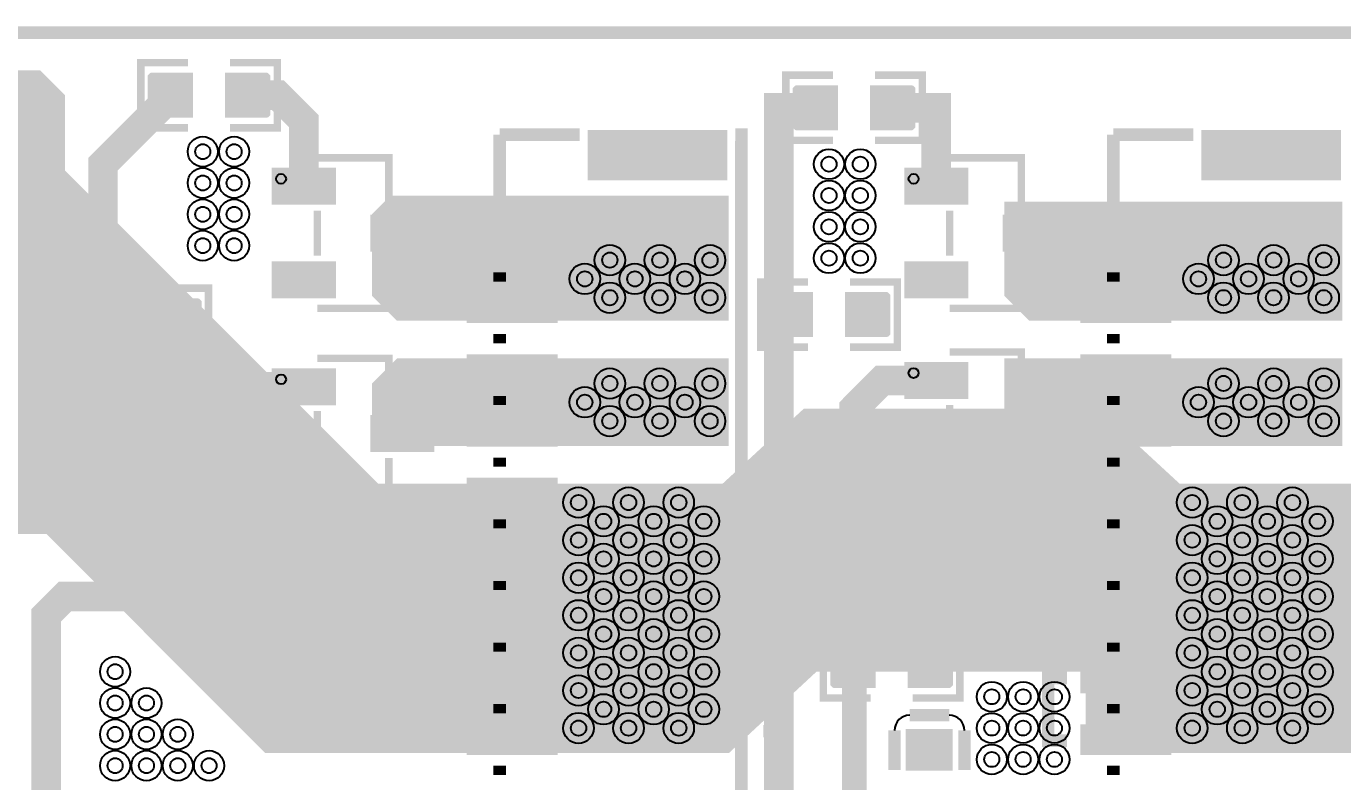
# Model space of a CAD drawing. Header units: millimetres. Extents: x -96 to 82, y -61 to 18.
# Drawn here: x 33.25 to 59.95, y -15.18 to 0.13 of the extents above; entities that cross this region are included whole.
import ezdxf

# ---------------------------------------------------------------- set-up
doc = ezdxf.new("R2010")
doc.units = ezdxf.units.MM
for name, color, linetype, true_color in [('BoardOutLine', 7, 'Continuous', 0xff00ff), ('BottomLayer', 7, 'Continuous', 0x0000ff), ('Document', 7, 'Continuous', 0xffffff), ('Hole', 7, 'Continuous', 0x222222), ('Multi-Layer', 7, 'Continuous', 0xc0c0c0), ('TopLayer', 7, 'Continuous', 0xff0000), ('TopPasteMaskLayer', 7, 'Continuous', 0x808080), ('TopSilkLayer', 7, 'Continuous', 0xffcc00), ('TopSolderMaskLayer', 7, 'Continuous', 0x800080)]:
    doc.layers.add(name, color=color, linetype=linetype, true_color=true_color)

msp = doc.modelspace()

# ---------------------------------------------------------------- hatches: boundary and pattern name
at = {"layer": 'BottomLayer'}
for points in [[(40.38608077216168, -9.144018288036591), (47.3710947421896, -9.144018288036591), (49.02209804419613, -7.6200152400305114), (54.991109982219996, -7.6200152400305114), (56.642113284226525, -9.144018288036591), (68.96113792227584, -9.144018288036591), (71.62814325628665, -11.30302260604526), (71.62814325628665, -14.097028194056406), (71.1201422402844, -14.605029210058433), (69.21513843027697, -14.605029210058433), (68.07213614427224, -14.605029210058433), (56.89611379222765, -14.605029210058433), (55.245110490220895, -12.95402590805179), (49.27609855219703, -12.95402590805179), (47.49809499619005, -14.605029210058433), (38.100076200152444, -14.605029210058433), (33.655067310134655, -10.160020320040644), (28.448056896113712, -10.160020320040644), (27.940055880111686, -9.652019304038618), (27.940055880111686, -1.2700025400050663), (28.448056896113712, -0.7620015240030398), (33.528067056134205, -0.7620015240030398), (34.03606807213623, -1.2700025400050663), (34.03606807213623, -2.794005588011146)], [(40.640081280162576, -3.3020066040131724), (47.49809499619005, -3.3020066040131724), (47.49809499619005, -5.842011684023419), (40.767081534163026, -5.842011684023419), (40.259080518161, -5.334010668021278), (40.259080518161, -3.683007366014749)], [(54.73710947421887, -3.429006858013736), (59.94411988823981, -3.429006858013736), (59.94411988823981, -5.842011684023419), (54.73710947421887, -5.842011684023419)], [(40.767081534163026, -6.604013208026458), (47.49809499619005, -6.604013208026458), (47.49809499619005, -8.382016764033551), (40.767081534163026, -8.382016764033551), (40.259080518161, -7.874015748031525), (40.259080518161, -7.112014224028485)], [(56.388112776225626, -6.604013208026458), (59.94411988823981, -6.604013208026458), (59.94411988823981, -8.382016764033551), (56.7691135382272, -8.382016764033551), (56.388112776225626, -8.001016002031974)]]:
    msp.add_hatch(color=256, dxfattribs=at).paths.add_polyline_path(points)
at = {"layer": 'TopLayer'}
for points in [[(36.607061214122496, -1.7020066040132633), (36.607061214122496, -0.837998475996983), (35.800584201168476, -0.837998475996983), (35.800584201168476, -1.7020066040132633)], [(37.30708661417316, -1.7020066040132633), (37.30708661417316, -0.837998475996983), (38.113563627127405, -0.837998475996983), (38.113563627127405, -1.7020066040132633)], [(49.68808737617496, -1.9560071120142766), (49.68808737617496, -1.0919989839979962), (48.881610363220716, -1.0919989839979962), (48.881610363220716, -1.9560071120142766)], [(50.3881127762254, -1.9560071120142766), (50.3881127762254, -1.0919989839979962), (51.194589789179645, -1.0919989839979962), (51.194589789179645, -1.9560071120142766)], [(44.70162560325139, -2.9819659639318843), (44.70162560325139, -1.981203962408017), (47.40165100330182, -1.981203962408017), (47.40165100330182, -2.9819659639318843)], [(57.14765049530115, -2.9819659639318843), (57.14765049530115, -1.981203962408017), (59.84767589535181, -1.981203962408017), (59.84767589535181, -2.9819659639318843)], [(39.503073406146996, -3.464058928117879), (38.25308610617208, -3.464058928117879), (38.25308610617208, -2.7640335280671025), (39.503073406146996, -2.7640335280671025)], [(52.330099060198336, -3.464058928117879), (51.08011176022342, -3.464058928117879), (51.08011176022342, -2.7640335280671025), (52.330099060198336, -2.7640335280671025)], [(40.767081534163026, -5.842011684023419), (47.49809499619005, -5.842011684023419), (47.49809499619005, -3.3020066040131724), (40.640081280162576, -3.3020066040131724), (40.259080518161, -3.683007366014749), (40.259080518161, -5.334010668021278)], [(53.594107188214366, -5.842011684023419), (59.94411988823981, -5.842011684023419), (59.94411988823981, -3.429006858013736), (53.08610617221234, -3.429006858013736), (53.08610617221234, -5.334010668021278)], [(41.503073406146996, -4.4139954279908125), (40.25308610617208, -4.4139954279908125), (40.25308610617208, -3.713995427990767), (41.503073406146996, -3.713995427990767)], [(54.33009906019811, -4.4139954279908125), (53.08011176022342, -4.4139954279908125), (53.08011176022342, -3.713995427990767), (54.33009906019811, -3.713995427990767)], [(42.251612903225805, -4.630429260858477), (42.251612903225805, -4.030988061976132), (43.95341630683265, -4.030988061976132), (43.95341630683265, -4.630429260858477)], [(54.697637795275796, -4.630429260858477), (54.697637795275796, -4.030988061976132), (56.399441198882414, -4.030988061976132), (56.399441198882414, -4.630429260858477)], [(39.503073406146996, -5.363957327914704), (38.25308610617208, -5.363957327914704), (38.25308610617208, -4.663957327914659), (39.503073406146996, -4.663957327914659)], [(52.330099060198336, -5.363957327914704), (51.08011176022342, -5.363957327914704), (51.08011176022342, -4.663957327914659), (52.330099060198336, -4.663957327914659)], [(42.251612903225805, -5.880111760223599), (42.251612903225805, -5.2806705613411395), (43.95341630683265, -5.2806705613411395), (43.95341630683265, -5.880111760223599)], [(49.18008636017271, -5.283007366014658), (49.18008636017271, -6.147015494031052), (48.37360934721869, -6.147015494031052), (48.37360934721869, -5.283007366014658)], [(49.88011176022337, -5.283007366014658), (49.88011176022337, -6.147015494031052), (50.68658877317762, -6.147015494031052), (50.68658877317762, -5.283007366014658)], [(54.697637795275796, -5.880111760223599), (54.697637795275796, -5.2806705613411395), (56.399441198882414, -5.2806705613411395), (56.399441198882414, -5.880111760223599)], [(35.210058420116866, -5.410007620015222), (35.210058420116866, -6.274015748031502), (34.40358140716285, -6.274015748031502), (34.40358140716285, -5.410007620015222)], [(35.91008382016753, -5.410007620015222), (35.91008382016753, -6.274015748031502), (36.716560833121775, -6.274015748031502), (36.716560833121775, -5.410007620015222)], [(40.259080518161, -8.382016764033551), (47.49809499619005, -8.382016764033551), (47.49809499619005, -6.604013208026458), (40.767081534163026, -6.604013208026458), (40.259080518161, -7.112014224028485)], [(42.251612903225805, -7.132334264668543), (42.251612903225805, -6.5303530607061475), (43.95341630683265, -6.5303530607061475), (43.95341630683265, -7.132334264668543)], [(53.08610617221234, -8.382016764033551), (59.94411988823981, -8.382016764033551), (59.94411988823981, -6.604013208026458), (53.08610617221234, -6.604013208026458)], [(54.697637795275796, -7.132334264668543), (54.697637795275796, -6.5303530607061475), (56.399441198882414, -6.5303530607061475), (56.399441198882414, -7.132334264668543)], [(39.503073406146996, -7.528067056134091), (38.25308610617208, -7.528067056134091), (38.25308610617208, -6.828041656083315), (39.503073406146996, -6.828041656083315)], [(52.330099060198336, -7.401066802133528), (51.08011176022342, -7.401066802133528), (51.08011176022342, -6.701041402082865), (52.330099060198336, -6.701041402082865)], [(36.24607569215141, -8.159004318008556), (35.38206756413524, -8.159004318008556), (35.38206756413524, -7.3525273050545366), (36.24607569215141, -7.3525273050545366)], [(54.33009906019811, -8.351003302006575), (53.08011176022342, -8.351003302006575), (53.08011176022342, -7.651003302006529), (54.33009906019811, -7.651003302006529)], [(41.503073406146996, -8.478003556007138), (40.25308610617208, -8.478003556007138), (40.25308610617208, -7.778003556007093), (41.503073406146996, -7.778003556007093)], [(42.251612903225805, -8.382016764033551), (42.251612903225805, -7.782575565151092), (43.95341630683265, -7.782575565151092), (43.95341630683265, -8.382016764033551)], [(54.697637795275796, -8.382016764033551), (54.697637795275796, -7.782575565151092), (56.399441198882414, -7.782575565151092), (56.399441198882414, -8.382016764033551)], [(39.503073406146996, -9.427965455930917), (38.25308610617208, -9.427965455930917), (38.25308610617208, -8.727965455930985), (39.503073406146996, -8.727965455930985)], [(52.330099060198336, -9.300965201930467), (51.08011176022342, -9.300965201930467), (51.08011176022342, -8.600965201930421), (52.330099060198336, -8.600965201930421)], [(36.24607569215141, -8.859029718059446), (35.38206756413524, -8.859029718059446), (35.38206756413524, -9.665506731013465), (36.24607569215141, -9.665506731013465)], [(42.251612903225805, -9.63169926339856), (42.251612903225805, -9.0322580645161), (43.95341630683265, -9.0322580645161), (43.95341630683265, -9.63169926339856)], [(50.47010414020815, -9.810007620015199), (49.60609601219221, -9.810007620015199), (49.60609601219221, -9.00353060706118), (50.47010414020815, -9.00353060706118)], [(54.697637795275796, -9.63169926339856), (54.697637795275796, -9.0322580645161), (56.399441198882414, -9.0322580645161), (56.399441198882414, -9.63169926339856)], [(42.291084582169105, -14.605029210058433), (42.291084582169105, -9.144018288036591), (47.49809499619005, -9.144018288036591), (47.49809499619005, -14.605029210058433)], [(54.73710947421887, -14.605029210058433), (54.73710947421887, -9.144018288036591), (59.94411988823981, -9.144018288036591), (59.94411988823981, -14.605029210058433)], [(42.251612903225805, -10.881381762763567), (42.251612903225805, -10.281940563881108), (43.95341630683265, -10.281940563881108), (43.95341630683265, -10.881381762763567)], [(54.697637795275796, -10.881381762763567), (54.697637795275796, -10.281940563881108), (56.399441198882414, -10.281940563881108), (56.399441198882414, -10.881381762763567)], [(50.47010414020815, -10.51003302006609), (49.60609601219221, -10.51003302006609), (49.60609601219221, -11.316510033020108), (50.47010414020815, -11.316510033020108)], [(37.36906273812565, -10.998018796037627), (37.36906273812565, -11.862026924053907), (36.5625857251714, -11.862026924053907), (36.5625857251714, -10.998018796037627)], [(38.06908813817631, -10.998018796037627), (38.06908813817631, -11.862026924053907), (38.87556515113033, -11.862026924053907), (38.87556515113033, -10.998018796037627)], [(42.251612903225805, -12.131064262128575), (42.251612903225805, -11.531623063246116), (43.95341630683265, -11.531623063246116), (43.95341630683265, -12.131064262128575)], [(54.697637795275796, -12.131064262128575), (54.697637795275796, -11.531623063246116), (56.399441198882414, -11.531623063246116), (56.399441198882414, -12.131064262128575)], [(50.45008890017789, -12.395021590043143), (50.45008890017789, -13.259029718059423), (49.64361188722387, -13.259029718059423), (49.64361188722387, -12.395021590043143)], [(51.15011430022855, -12.395021590043143), (51.15011430022855, -13.259029718059423), (51.95659131318257, -13.259029718059423), (51.95659131318257, -12.395021590043143)], [(42.251612903225805, -13.38074676149347), (42.251612903225805, -12.781305562611124), (43.95341630683265, -12.781305562611124), (43.95341630683265, -13.38074676149347)], [(54.697637795275796, -13.38074676149347), (54.697637795275796, -12.781305562611124), (56.399441198882414, -12.781305562611124), (56.399441198882414, -13.38074676149347)], [(42.251612903225805, -14.630429260858477), (42.251612903225805, -14.030988061976018), (43.95341630683265, -14.030988061976018), (43.95341630683265, -14.630429260858477)], [(52.01211582423184, -14.140030480061), (52.01211582423184, -14.940030480061068), (51.112090424180906, -14.940030480061068), (51.112090424180906, -14.140030480061)], [(54.697637795275796, -14.630429260858477), (54.697637795275796, -14.030988061976018), (56.399441198882414, -14.030988061976018), (56.399441198882414, -14.630429260858477)]]:
    msp.add_hatch(color=256, dxfattribs=at).paths.add_polyline_path(points)
at = {"layer": 'TopPasteMaskLayer'}
for points in [[(35.762052324104616, -1.7199898399796894), (36.5620523241048, -1.7199898399796894), (36.61206502413006, -1.6699771399543124), (36.61206502413006, -1.4420116840234414), (36.2420624841252, -1.4420116840234414), (36.2420624841252, -1.112014224028485), (36.61206502413006, -1.112014224028485), (36.61206502413006, -0.8699771399542442), (36.5620523241048, -0.8199898399797121), (35.762052324104616, -0.8199898399797121), (35.71206502412997, -0.8699771399542442), (35.71206502412997, -1.6699771399543124)], [(38.15209550419104, -0.8200152400304432), (37.352095504191084, -0.8200152400304432), (37.30208280416559, -0.8700279400558202), (37.30208280416559, -1.097993395986805), (37.67208534417068, -1.097993395986805), (37.67208534417068, -1.4279908559816477), (37.30208280416559, -1.4279908559816477), (37.30208280416559, -1.6700279400558884), (37.352095504191084, -1.7200152400304205), (38.15209550419104, -1.7200152400304205), (38.202082804165684, -1.6700279400558884), (38.202082804165684, -0.8700279400558202)], [(48.843078486156855, -1.9739903479807026), (49.64307848615704, -1.9739903479807026), (49.69309118618253, -1.9239776479553257), (49.69309118618253, -1.6960121920244546), (49.32308864617744, -1.6960121920244546), (49.32308864617744, -1.3660147320294982), (49.69309118618253, -1.3660147320294982), (49.69309118618253, -1.1239776479552575), (49.64307848615704, -1.0739903479807253), (48.843078486156855, -1.0739903479807253), (48.79309118618244, -1.1239776479552575), (48.79309118618244, -1.9239776479553257)], [(51.233121666243505, -1.0740157480314565), (50.43312166624332, -1.0740157480314565), (50.38310896621783, -1.1240284480568334), (50.38310896621783, -1.3519939039878182), (50.75311150622292, -1.3519939039878182), (50.75311150622292, -1.681991363982661), (50.38310896621783, -1.681991363982661), (50.38310896621783, -1.9240284480569017), (50.43312166624332, -1.9740157480314338), (51.233121666243505, -1.9740157480314338), (51.283108966217924, -1.9240284480569017), (51.283108966217924, -1.1240284480568334)], [(44.70162560325139, -2.9819659639318843), (44.70162560325139, -1.981203962408017), (47.40165100330182, -1.981203962408017), (47.40165100330182, -2.9819659639318843)], [(57.14765049530115, -2.9819659639318843), (57.14765049530115, -1.981203962408017), (59.84767589535181, -1.981203962408017), (59.84767589535181, -2.9819659639318843)], [(39.503073406146996, -3.464058928117879), (38.25308610617208, -3.464058928117879), (38.25308610617208, -2.7640335280671025), (39.503073406146996, -2.7640335280671025)], [(52.330099060198336, -3.464058928117879), (51.08011176022342, -3.464058928117879), (51.08011176022342, -2.7640335280671025), (52.330099060198336, -2.7640335280671025)], [(41.503073406146996, -4.4139954279908125), (40.25308610617208, -4.4139954279908125), (40.25308610617208, -3.713995427990767), (41.503073406146996, -3.713995427990767)], [(54.33009906019811, -4.4139954279908125), (53.08011176022342, -4.4139954279908125), (53.08011176022342, -3.713995427990767), (54.33009906019811, -3.713995427990767)], [(42.251612903225805, -4.630429260858477), (42.251612903225805, -4.030988061976132), (43.95341630683265, -4.030988061976132), (43.95341630683265, -4.630429260858477)], [(54.697637795275796, -4.630429260858477), (54.697637795275796, -4.030988061976132), (56.399441198882414, -4.030988061976132), (56.399441198882414, -4.630429260858477)], [(39.503073406146996, -5.363957327914704), (38.25308610617208, -5.363957327914704), (38.25308610617208, -4.663957327914659), (39.503073406146996, -4.663957327914659)], [(52.330099060198336, -5.363957327914704), (51.08011176022342, -5.363957327914704), (51.08011176022342, -4.663957327914659), (52.330099060198336, -4.663957327914659)], [(42.251612903225805, -5.880111760223599), (42.251612903225805, -5.2806705613411395), (43.95341630683265, -5.2806705613411395), (43.95341630683265, -5.880111760223599)], [(48.33507747015483, -6.164998729997478), (49.13507747015501, -6.164998729997478), (49.1850901701805, -6.114986029972101), (49.1850901701805, -5.887020574041117), (48.81508763017541, -5.887020574041117), (48.81508763017541, -5.557023114046274), (49.1850901701805, -5.557023114046274), (49.1850901701805, -5.314986029972033), (49.13507747015501, -5.264998729997501), (48.33507747015483, -5.264998729997501), (48.28509017018041, -5.314986029972033), (48.28509017018041, -6.114986029972101)], [(50.72512065024148, -5.265024130048232), (49.9251206502413, -5.265024130048232), (49.875107950215806, -5.315036830073609), (49.875107950215806, -5.543002286004594), (50.245110490220895, -5.543002286004594), (50.245110490220895, -5.8729997459994365), (49.875107950215806, -5.8729997459994365), (49.875107950215806, -6.115036830073677), (49.9251206502413, -6.165024130048209), (50.72512065024148, -6.165024130048209), (50.7751079502159, -6.115036830073677), (50.7751079502159, -5.315036830073609)], [(54.697637795275796, -5.880111760223599), (54.697637795275796, -5.2806705613411395), (56.399441198882414, -5.2806705613411395), (56.399441198882414, -5.880111760223599)], [(34.365049530098986, -6.291998983997928), (35.16504953009917, -6.291998983997928), (35.21506223012443, -6.241986283972551), (35.21506223012443, -6.01402082804168), (34.84505969011957, -6.01402082804168), (34.84505969011957, -5.684023368046724), (35.21506223012443, -5.684023368046724), (35.21506223012443, -5.4419862839725965), (35.16504953009917, -5.391998983998064), (34.365049530098986, -5.391998983998064), (34.31506223012434, -5.4419862839725965), (34.31506223012434, -6.241986283972551)], [(36.755092710185636, -5.392024384048796), (35.955092710185454, -5.392024384048796), (35.90508001015996, -5.4420370840741725), (35.90508001015996, -5.670002540005044), (36.27508255016505, -5.670002540005044), (36.27508255016505, -6), (35.90508001015996, -6), (35.90508001015996, -6.242037084074241), (35.955092710185454, -6.292024384048659), (36.755092710185636, -6.292024384048659), (36.805080010160054, -6.242037084074241), (36.805080010160054, -5.4420370840741725)], [(42.251612903225805, -7.132334264668543), (42.251612903225805, -6.5303530607061475), (43.95341630683265, -6.5303530607061475), (43.95341630683265, -7.132334264668543)], [(54.697637795275796, -7.132334264668543), (54.697637795275796, -6.5303530607061475), (56.399441198882414, -6.5303530607061475), (56.399441198882414, -7.132334264668543)], [(39.503073406146996, -7.528067056134091), (38.25308610617208, -7.528067056134091), (38.25308610617208, -6.828041656083315), (39.503073406146996, -6.828041656083315)], [(52.330099060198336, -7.401066802133528), (51.08011176022342, -7.401066802133528), (51.08011176022342, -6.701041402082865), (52.330099060198336, -6.701041402082865)], [(35.3640843281687, -7.313995427990903), (35.3640843281687, -8.113995427990858), (35.414097028193964, -8.164008128016235), (35.64206248412506, -8.164008128016235), (35.64206248412506, -7.794005588011146), (35.97205994412002, -7.794005588011146), (35.97205994412002, -8.164008128016235), (36.21409702819392, -8.164008128016235), (36.26408432816879, -8.113995427990858), (36.26408432816879, -7.313995427990903), (36.21409702819392, -7.264008128016258), (35.414097028193964, -7.264008128016258)], [(54.33009906019811, -8.351003302006575), (53.08011176022342, -8.351003302006575), (53.08011176022342, -7.651003302006529), (54.33009906019811, -7.651003302006529)], [(41.503073406146996, -8.478003556007138), (40.25308610617208, -8.478003556007138), (40.25308610617208, -7.778003556007093), (41.503073406146996, -7.778003556007093)], [(42.251612903225805, -8.382016764033551), (42.251612903225805, -7.782575565151092), (43.95341630683265, -7.782575565151092), (43.95341630683265, -8.382016764033551)], [(54.697637795275796, -8.382016764033551), (54.697637795275796, -7.782575565151092), (56.399441198882414, -7.782575565151092), (56.399441198882414, -8.382016764033551)], [(39.503073406146996, -9.427965455930917), (38.25308610617208, -9.427965455930917), (38.25308610617208, -8.727965455930985), (39.503073406146996, -8.727965455930985)], [(52.330099060198336, -9.300965201930467), (51.08011176022342, -9.300965201930467), (51.08011176022342, -8.600965201930421), (52.330099060198336, -8.600965201930421)], [(36.26405892811795, -9.704038608077212), (36.26405892811795, -8.904038608077144), (36.21404622809246, -8.854025908051767), (35.986080772161586, -8.854025908051767), (35.986080772161586, -9.224028448056856), (35.65608331216663, -9.224028448056856), (35.65608331216663, -8.854025908051767), (35.4140462280925, -8.854025908051767), (35.364058928117856, -8.904038608077144), (35.364058928117856, -9.704038608077212), (35.4140462280925, -9.754025908051858), (36.21404622809246, -9.754025908051858)], [(42.251612903225805, -9.63169926339856), (42.251612903225805, -9.0322580645161), (43.95341630683265, -9.0322580645161), (43.95341630683265, -9.63169926339856)], [(49.58811277622567, -8.964998729997433), (49.58811277622567, -9.764998729997501), (49.638125476250934, -9.815011430022878), (49.866090932181805, -9.815011430022878), (49.866090932181805, -9.445008890017789), (50.19608839217699, -9.445008890017789), (50.19608839217699, -9.815011430022878), (50.43812547625089, -9.815011430022878), (50.488112776225535, -9.764998729997501), (50.488112776225535, -8.964998729997433), (50.43812547625089, -8.915011430022787), (49.638125476250934, -8.915011430022787)], [(54.697637795275796, -9.63169926339856), (54.697637795275796, -9.0322580645161), (56.399441198882414, -9.0322580645161), (56.399441198882414, -9.63169926339856)], [(42.251612903225805, -10.881381762763567), (42.251612903225805, -10.281940563881108), (43.95341630683265, -10.281940563881108), (43.95341630683265, -10.881381762763567)], [(54.697637795275796, -10.881381762763567), (54.697637795275796, -10.281940563881108), (56.399441198882414, -10.281940563881108), (56.399441198882414, -10.881381762763567)], [(50.48808737617469, -11.355041910083855), (50.48808737617469, -10.555041910083787), (50.43807467614943, -10.50502921005841), (50.210109220218555, -10.50502921005841), (50.210109220218555, -10.8750317500635), (49.88011176022337, -10.8750317500635), (49.88011176022337, -10.50502921005841), (49.63807467614947, -10.50502921005841), (49.588087376174826, -10.555041910083787), (49.588087376174826, -11.355041910083855), (49.63807467614947, -11.405029210058501), (50.43807467614943, -11.405029210058501)], [(36.52405384810754, -11.880010160020333), (37.324053848107724, -11.880010160020333), (37.374066548133214, -11.829997459994956), (37.374066548133214, -11.602032004064085), (37.004064008128125, -11.602032004064085), (37.004064008128125, -11.272034544069129), (37.374066548133214, -11.272034544069129), (37.374066548133214, -11.029997459994888), (37.324053848107724, -10.980010160020356), (36.52405384810754, -10.980010160020356), (36.47406654813312, -11.029997459994888), (36.47406654813312, -11.829997459994956)], [(38.91409702819419, -10.980035560071087), (38.11409702819401, -10.980035560071087), (38.06408432816875, -11.030048260096464), (38.06408432816875, -11.258013716027449), (38.43408686817361, -11.258013716027449), (38.43408686817361, -11.588011176022292), (38.06408432816875, -11.588011176022292), (38.06408432816875, -11.830048260096532), (38.11409702819401, -11.880035560071065), (38.91409702819419, -11.880035560071065), (38.96408432816861, -11.830048260096532), (38.96408432816861, -11.030048260096464)], [(42.251612903225805, -12.131064262128575), (42.251612903225805, -11.531623063246116), (43.95341630683265, -11.531623063246116), (43.95341630683265, -12.131064262128575)], [(54.697637795275796, -12.131064262128575), (54.697637795275796, -11.531623063246116), (56.399441198882414, -11.531623063246116), (56.399441198882414, -12.131064262128575)], [(49.60508001016001, -13.277012954025963), (50.40508001016019, -13.277012954025963), (50.455092710185454, -13.227000254000586), (50.455092710185454, -12.999034798069601), (50.085090170180365, -12.999034798069601), (50.085090170180365, -12.669037338074759), (50.455092710185454, -12.669037338074759), (50.455092710185454, -12.427000254000518), (50.40508001016019, -12.377012954025986), (49.60508001016001, -12.377012954025986), (49.55509271018536, -12.427000254000518), (49.55509271018536, -13.227000254000586)], [(51.99512319024643, -12.377038354076717), (51.19512319024625, -12.377038354076717), (51.145110490220986, -12.427051054102094), (51.145110490220986, -12.655016510032965), (51.515113030226075, -12.655016510032965), (51.515113030226075, -12.985013970027921), (51.145110490220986, -12.985013970027921), (51.145110490220986, -13.227051054102162), (51.19512319024625, -13.277038354076694), (51.99512319024643, -13.277038354076694), (52.04511049022108, -13.227051054102162), (52.04511049022108, -12.427051054102094)], [(42.251612903225805, -13.38074676149347), (42.251612903225805, -12.781305562611124), (43.95341630683265, -12.781305562611124), (43.95341630683265, -13.38074676149347)], [(54.697637795275796, -13.38074676149347), (54.697637795275796, -12.781305562611124), (56.399441198882414, -12.781305562611124), (56.399441198882414, -13.38074676149347)], [(42.251612903225805, -14.630429260858477), (42.251612903225805, -14.030988061976018), (43.95341630683265, -14.030988061976018), (43.95341630683265, -14.630429260858477)], [(52.01211582423184, -14.140030480061), (52.01211582423184, -14.940030480061068), (51.112090424180906, -14.940030480061068), (51.112090424180906, -14.140030480061)], [(54.697637795275796, -14.630429260858477), (54.697637795275796, -14.030988061976018), (56.399441198882414, -14.030988061976018), (56.399441198882414, -14.630429260858477)]]:
    msp.add_hatch(color=256, dxfattribs=at).paths.add_polyline_path(points)
at = {"layer": 'TopSolderMaskLayer'}
for points in [[(36.63246846471043, -1.7274066548133078), (36.63246846471043, -0.8125984251968248), (35.77519135015609, -0.8125984251968248), (35.77519135015609, -1.7274066548133078)], [(37.281679363585454, -1.7274066548133078), (37.281679363585454, -0.8125984251968248), (38.13895647813956, -0.8125984251968248), (38.13895647813956, -1.7274066548133078)], [(49.71349462676267, -1.981407162814321), (49.71349462676267, -1.066598933197838), (48.85621751220833, -1.066598933197838), (48.85621751220833, -1.981407162814321)], [(50.36270552563769, -1.981407162814321), (50.36270552563769, -1.066598933197838), (51.21998264019203, -1.066598933197838), (51.21998264019203, -1.981407162814321)], [(44.63304869190392, -2.99138055862727), (44.63304869190392, -1.9717893677126312), (47.47023565660015, -1.9717893677126312), (47.47023565660015, -2.99138055862727)], [(57.07907358395369, -2.99138055862727), (57.07907358395369, -1.9717893677126312), (59.916260548649916, -1.9717893677126312), (59.916260548649916, -2.99138055862727)], [(39.52847294082221, -3.4894599005787086), (38.22768657149686, -3.4894599005787086), (38.22768657149686, -2.7386325556061593), (39.52847294082221, -2.7386325556061593)], [(52.35549859487355, -3.4894599005787086), (51.0547122255482, -3.4894599005787086), (51.0547122255482, -2.7386325556061593), (52.35549859487355, -2.7386325556061593)], [(41.52847294082221, -4.439394557130072), (40.22768657149686, -4.439394557130072), (40.22768657149686, -3.6885944555299375), (41.52847294082221, -3.6885944555299375)], [(54.355498594873325, -4.439394557130072), (53.0547122255482, -4.439394557130072), (53.0547122255482, -3.6885944555299375), (54.355498594873325, -3.6885944555299375)], [(42.17956114621916, -4.639385635507551), (42.17956114621916, -4.022031687327058), (44.02545085950396, -4.022031687327058), (44.02545085950396, -4.639385635507551)], [(54.62558603826892, -4.639385635507551), (54.62558603826892, -4.022031687327058), (56.471475751553726, -4.022031687327058), (56.471475751553726, -4.639385635507551)], [(39.52847294082221, -5.389356457053964), (38.22768657149686, -5.389356457053964), (38.22768657149686, -4.638556355453716), (39.52847294082221, -4.638556355453716)], [(52.35549859487355, -5.389356457053964), (51.0547122255482, -5.389356457053964), (51.0547122255482, -4.638556355453716), (52.35549859487355, -4.638556355453716)], [(42.17956114621916, -5.889068134872559), (42.17956114621916, -5.271714186692066), (44.02545085950396, -5.271714186692066), (44.02545085950396, -5.889068134872559)], [(49.20549361076064, -5.257607315214614), (49.20549361076064, -6.172415544831097), (48.348216496206305, -6.172415544831097), (48.348216496206305, -5.257607315214614)], [(49.85470450963567, -5.257607315214614), (49.85470450963567, -6.172415544831097), (50.71198162419, -6.172415544831097), (50.71198162419, -5.257607315214614)], [(54.62558603826892, -5.889068134872559), (54.62558603826892, -5.271714186692066), (56.471475751553726, -5.271714186692066), (56.471475751553726, -5.889068134872559)], [(35.2354656707048, -5.384607569215177), (35.2354656707048, -6.2994157988315465), (34.37818855615046, -6.2994157988315465), (34.37818855615046, -5.384607569215177)], [(35.884676569579824, -5.384607569215177), (35.884676569579824, -6.2994157988315465), (36.74195368413416, -6.2994157988315465), (36.74195368413416, -5.384607569215177)], [(42.17956114621916, -7.141328590057583), (42.17956114621916, -6.521358735317108), (44.02545085950396, -6.521358735317108), (44.02545085950396, -7.141328590057583)], [(54.62558603826892, -7.141328590057583), (54.62558603826892, -6.521358735317108), (56.471475751553726, -6.521358735317108), (56.471475751553726, -7.141328590057583)], [(39.52847294082221, -7.553468028595034), (38.22768657149686, -7.553468028595034), (38.22768657149686, -6.802640683622371), (39.52847294082221, -6.802640683622371)], [(52.35549859487355, -7.426467774594471), (51.0547122255482, -7.426467774594471), (51.0547122255482, -6.675640429621922), (52.35549859487355, -6.675640429621922)], [(36.273287689506105, -8.182719793473325), (35.354855566780316, -8.182719793473325), (35.354855566780316, -7.328825270350421), (36.273287689506105, -7.328825270350421)], [(54.355498594873325, -8.376402431145834), (53.0547122255482, -8.376402431145834), (53.0547122255482, -7.6256023295457), (54.355498594873325, -7.6256023295457)], [(41.52847294082221, -8.503402685146284), (40.22768657149686, -8.503402685146284), (40.22768657149686, -7.75260258354615), (41.52847294082221, -7.75260258354615)], [(42.17956114621916, -8.390973138682625), (42.17956114621916, -7.773619190502018), (44.02545085950396, -7.773619190502018), (44.02545085950396, -8.390973138682625)], [(54.62558603826892, -8.390973138682625), (54.62558603826892, -7.773619190502018), (56.471475751553726, -7.773619190502018), (56.471475751553726, -8.390973138682625)], [(39.52847294082221, -9.453364585070176), (38.22768657149686, -9.453364585070176), (38.22768657149686, -8.702564483470042), (39.52847294082221, -8.702564483470042)], [(52.35549859487355, -9.326364331069726), (51.0547122255482, -9.326364331069726), (51.0547122255482, -8.575564229469478), (52.35549859487355, -8.575564229469478)], [(36.273287689506105, -8.835314242594677), (35.354855566780316, -8.835314242594677), (35.354855566780316, -9.689208765717694), (36.273287689506105, -9.689208765717694)], [(42.17956114621916, -9.640655638047633), (42.17956114621916, -9.023301689867026), (44.02545085950396, -9.023301689867026), (44.02545085950396, -9.640655638047633)], [(50.497316137563075, -9.833723095479968), (49.578884014837286, -9.833723095479968), (49.578884014837286, -8.97982857235695), (50.497316137563075, -8.97982857235695)], [(54.62558603826892, -9.640655638047633), (54.62558603826892, -9.023301689867026), (56.471475751553726, -9.023301689867026), (56.471475751553726, -9.640655638047633)], [(42.17956114621916, -10.890338137412641), (42.17956114621916, -10.272984189232034), (44.02545085950396, -10.272984189232034), (44.02545085950396, -10.890338137412641)], [(54.62558603826892, -10.890338137412641), (54.62558603826892, -10.272984189232034), (56.471475751553726, -10.272984189232034), (56.471475751553726, -10.890338137412641)], [(50.497316137563075, -10.48631754460132), (49.578884014837286, -10.48631754460132), (49.578884014837286, -11.340212067724224), (50.497316137563075, -11.340212067724224)], [(37.394469988713354, -10.972618745237469), (37.394469988713354, -11.887426974853952), (36.53719287415902, -11.887426974853952), (36.53719287415902, -10.972618745237469)], [(38.04368088758838, -10.972618745237469), (38.04368088758838, -11.887426974853952), (38.900958002142715, -11.887426974853952), (38.900958002142715, -10.972618745237469)], [(42.17956114621916, -12.140020636777649), (42.17956114621916, -11.522666688597155), (44.02545085950396, -11.522666688597155), (44.02545085950396, -12.140020636777649)], [(54.62558603826892, -12.140020636777649), (54.62558603826892, -11.522666688597155), (56.471475751553726, -11.522666688597155), (56.471475751553726, -12.140020636777649)], [(50.47549615076559, -12.369621539243099), (50.47549615076559, -13.284429768859582), (49.618219036211485, -13.284429768859582), (49.618219036211485, -12.369621539243099)], [(51.12470704964085, -12.369621539243099), (51.12470704964085, -13.284429768859582), (51.981984164194955, -13.284429768859582), (51.981984164194955, -12.369621539243099)], [(42.17956114621916, -13.389703136142543), (42.17956114621916, -12.772349187962163), (44.02545085950396, -12.772349187962163), (44.02545085950396, -13.389703136142543)], [(54.62558603826892, -13.389703136142543), (54.62558603826892, -12.772349187962163), (56.471475751553726, -12.772349187962163), (56.471475751553726, -13.389703136142543)], [(42.17956114621916, -14.639385635507551), (42.17956114621916, -14.022031687327058), (44.02545085950396, -14.022031687327058), (44.02545085950396, -14.639385635507551)], [(52.04069168783508, -14.117454090822207), (52.04069168783508, -14.962609736689046), (51.08351456057744, -14.962609736689046), (51.08351456057744, -14.117454090822207)], [(54.62558603826892, -14.639385635507551), (54.62558603826892, -14.022031687327058), (56.471475751553726, -14.022031687327058), (56.471475751553726, -14.639385635507551)]]:
    msp.add_hatch(color=256, dxfattribs=at).paths.add_polyline_path(points)

# ---------------------------------------------------------------- linework, layer by layer
at = {"layer": 'BoardOutLine', "const_width": 0.25400050800101603}
for points in [[(5.080010160020265, 0), (33.782067564135104, 0)], [(81.4071628143256, -20.193040386080725), (81.4071628143256, -2.032004064008106), (79.3751587503175, 0), (33.66776733553479, 0)]]:
    msp.add_lwpolyline(points, dxfattribs=at)
at = {"layer": 'Document'}
for centre in [(38.41808483616978, -2.9639319278637686), (51.24511049022112, -2.9639319278637686), (38.41808483616978, -7.027940055880094), (51.24511049022112, -6.900939801879531)]:
    msp.add_circle(centre, 0.10007620015240032, dxfattribs=at)
at = {"layer": 'Hole'}
for centre, radius in [((36.830073660147264, -2.413004826009683), 0.15250190500381003), ((37.46507493014997, -2.413004826009683), 0.15250190500381003), ((49.530099060198154, -2.667005334010696), 0.15250190500381003), ((50.16510033020063, -2.667005334010696), 0.15250190500381003), ((36.830073660147264, -3.048006096012159), 0.15250190500381003), ((37.46507493014997, -3.048006096012159), 0.15250190500381003), ((49.530099060198154, -3.3020066040131724), 0.15250190500381003), ((50.16510033020063, -3.3020066040131724), 0.15250190500381003), ((36.830073660147264, -3.683007366014749), 0.15250190500381003), ((37.46507493014997, -3.683007366014749), 0.15250190500381003), ((49.530099060198154, -3.9370078740157624), 0.15250190500381003), ((50.16510033020063, -3.9370078740157624), 0.15250190500381003), ((36.830073660147264, -4.318008636017225), 0.15250190500381003), ((37.46507493014997, -4.318008636017225), 0.15250190500381003), ((45.085090170180365, -4.611379222758501), 0.15499110998222), ((46.10109220218442, -4.611379222758501), 0.15499110998222), ((47.11709423418847, -4.611379222758501), 0.15499110998222), ((49.530099060198154, -4.572009144018239), 0.15250190500381003), ((50.16510033020063, -4.572009144018239), 0.15250190500381003), ((57.53111506223013, -4.611379222758501), 0.15499110998222), ((58.54711709423418, -4.611379222758501), 0.15499110998222), ((59.563119126238234, -4.611379222758501), 0.15499110998222), ((44.57708915417834, -4.992379984759964), 0.15499110998222), ((45.59309118618239, -4.992379984759964), 0.15499110998222), ((46.609093218186445, -4.992379984759964), 0.15499110998222), ((57.0231140462281, -4.992379984759964), 0.15499110998222), ((58.039116078232155, -4.992379984759964), 0.15499110998222), ((59.05511811023621, -4.992379984759964), 0.15499110998222), ((45.085090170180365, -5.373380746761541), 0.15499110998222), ((46.10109220218442, -5.373380746761541), 0.15499110998222), ((47.11709423418847, -5.373380746761541), 0.15499110998222), ((57.53111506223013, -5.373380746761541), 0.15499110998222), ((58.54711709423418, -5.373380746761541), 0.15499110998222), ((59.563119126238234, -5.373380746761541), 0.15499110998222), ((45.085090170180365, -7.112014224028485), 0.15499110998222), ((46.10109220218442, -7.112014224028485), 0.15499110998222), ((47.11709423418847, -7.112014224028485), 0.15499110998222), ((57.53111506223013, -7.112014224028485), 0.15499110998222), ((58.54711709423418, -7.112014224028485), 0.15499110998222), ((59.563119126238234, -7.112014224028485), 0.15499110998222), ((44.57708915417834, -7.493014986029948), 0.15499110998222), ((45.59309118618239, -7.493014986029948), 0.15499110998222), ((46.609093218186445, -7.493014986029948), 0.15499110998222), ((57.0231140462281, -7.493014986029948), 0.15499110998222), ((58.039116078232155, -7.493014986029948), 0.15499110998222), ((59.05511811023621, -7.493014986029948), 0.15499110998222), ((45.085090170180365, -7.874015748031525), 0.15499110998222), ((46.10109220218442, -7.874015748031525), 0.15499110998222), ((47.11709423418847, -7.874015748031525), 0.15499110998222), ((57.53111506223013, -7.874015748031525), 0.15499110998222), ((58.54711709423418, -7.874015748031525), 0.15499110998222), ((59.563119126238234, -7.874015748031525), 0.15499110998222), ((44.45008890017789, -9.525019050038054), 0.15499110998222), ((45.46609093218194, -9.525019050038054), 0.15499110998222), ((46.482092964185995, -9.525019050038054), 0.15499110998222), ((56.89611379222765, -9.525019050038054), 0.15499110998222), ((57.912115824231705, -9.525019050038054), 0.15499110998222), ((58.92811785623576, -9.525019050038054), 0.15499110998222), ((44.958089916179915, -9.90601981203963), 0.15499110998222), ((45.97409194818397, -9.90601981203963), 0.15499110998222), ((46.99009398018802, -9.90601981203963), 0.15499110998222), ((57.40411480822968, -9.90601981203963), 0.15499110998222), ((58.42011684023373, -9.90601981203963), 0.15499110998222), ((59.436118872237785, -9.90601981203963), 0.15499110998222), ((44.45008890017789, -10.287020574041094), 0.15499110998222), ((45.46609093218194, -10.287020574041094), 0.15499110998222), ((46.482092964185995, -10.287020574041094), 0.15499110998222), ((56.89611379222765, -10.287020574041094), 0.15499110998222), ((57.912115824231705, -10.287020574041094), 0.15499110998222), ((58.92811785623576, -10.287020574041094), 0.15499110998222), ((44.958089916179915, -10.66802133604267), 0.15499110998222), ((45.97409194818397, -10.66802133604267), 0.15499110998222), ((46.99009398018802, -10.66802133604267), 0.15499110998222), ((57.40411480822968, -10.66802133604267), 0.15499110998222), ((58.42011684023373, -10.66802133604267), 0.15499110998222), ((59.436118872237785, -10.66802133604267), 0.15499110998222), ((44.45008890017789, -11.049022098044247), 0.15499110998222), ((45.46609093218194, -11.049022098044247), 0.15499110998222), ((46.482092964185995, -11.049022098044247), 0.15499110998222), ((56.89611379222765, -11.049022098044247), 0.15499110998222), ((57.912115824231705, -11.049022098044247), 0.15499110998222), ((58.92811785623576, -11.049022098044247), 0.15499110998222), ((44.958089916179915, -11.43002286004571), 0.15499110998222), ((45.97409194818397, -11.43002286004571), 0.15499110998222), ((46.99009398018802, -11.43002286004571), 0.15499110998222), ((57.40411480822968, -11.43002286004571), 0.15499110998222), ((58.42011684023373, -11.43002286004571), 0.15499110998222), ((59.436118872237785, -11.43002286004571), 0.15499110998222), ((44.45008890017789, -11.811023622047287), 0.15499110998222), ((45.46609093218194, -11.811023622047287), 0.15499110998222), ((46.482092964185995, -11.811023622047287), 0.15499110998222), ((56.89611379222765, -11.811023622047287), 0.15499110998222), ((57.912115824231705, -11.811023622047287), 0.15499110998222), ((58.92811785623576, -11.811023622047287), 0.15499110998222), ((44.958089916179915, -12.19202438404875), 0.15499110998222), ((45.97409194818397, -12.19202438404875), 0.15499110998222), ((46.99009398018802, -12.19202438404875), 0.15499110998222), ((57.40411480822968, -12.19202438404875), 0.15499110998222), ((58.42011684023373, -12.19202438404875), 0.15499110998222), ((59.436118872237785, -12.19202438404875), 0.15499110998222), ((44.45008890017789, -12.573025146050327), 0.15499110998222), ((45.46609093218194, -12.573025146050327), 0.15499110998222), ((46.482092964185995, -12.573025146050327), 0.15499110998222), ((56.89611379222765, -12.573025146050327), 0.15499110998222), ((57.912115824231705, -12.573025146050327), 0.15499110998222), ((58.92811785623576, -12.573025146050327), 0.15499110998222), ((35.052070104140284, -12.95402590805179), 0.15250190500381003), ((44.958089916179915, -12.95402590805179), 0.15499110998222), ((45.97409194818397, -12.95402590805179), 0.15499110998222), ((46.99009398018802, -12.95402590805179), 0.15499110998222), ((57.40411480822968, -12.95402590805179), 0.15499110998222), ((58.42011684023373, -12.95402590805179), 0.15499110998222), ((59.436118872237785, -12.95402590805179), 0.15499110998222), ((44.45008890017789, -13.335026670053367), 0.15499110998222), ((45.46609093218194, -13.335026670053367), 0.15499110998222), ((46.482092964185995, -13.335026670053367), 0.15499110998222), ((52.83210566421144, -13.462026924053816), 0.15250190500381003), ((53.467106934213916, -13.462026924053816), 0.15250190500381003), ((54.10210820421639, -13.462026924053816), 0.15250190500381003), ((56.89611379222765, -13.335026670053367), 0.15499110998222), ((57.912115824231705, -13.335026670053367), 0.15499110998222), ((58.92811785623576, -13.335026670053367), 0.15499110998222), ((35.052070104140284, -13.58902717805438), 0.15250190500381003), ((35.68707137414276, -13.58902717805438), 0.15250190500381003), ((44.958089916179915, -13.71602743205483), 0.15499110998222), ((45.97409194818397, -13.71602743205483), 0.15499110998222), ((46.99009398018802, -13.71602743205483), 0.15499110998222), ((57.40411480822968, -13.71602743205483), 0.15499110998222), ((58.42011684023373, -13.71602743205483), 0.15499110998222), ((59.436118872237785, -13.71602743205483), 0.15499110998222), ((35.052070104140284, -14.224028448056856), 0.15250190500381003), ((35.68707137414276, -14.224028448056856), 0.15250190500381003), ((36.32207264414524, -14.224028448056856), 0.15250190500381003), ((44.45008890017789, -14.097028194056406), 0.15499110998222), ((45.46609093218194, -14.097028194056406), 0.15499110998222), ((46.482092964185995, -14.097028194056406), 0.15499110998222), ((52.83210566421144, -14.097028194056406), 0.15250190500381003), ((53.467106934213916, -14.097028194056406), 0.15250190500381003), ((54.10210820421639, -14.097028194056406), 0.15250190500381003), ((56.89611379222765, -14.097028194056406), 0.15499110998222), ((57.912115824231705, -14.097028194056406), 0.15499110998222), ((58.92811785623576, -14.097028194056406), 0.15499110998222), ((52.83210566421144, -14.732029464058883), 0.15250190500381003), ((53.467106934213916, -14.732029464058883), 0.15250190500381003), ((54.10210820421639, -14.732029464058883), 0.15250190500381003), ((35.052070104140284, -14.859029718059446), 0.15250190500381003), ((35.68707137414276, -14.859029718059446), 0.15250190500381003), ((36.32207264414524, -14.859029718059446), 0.15250190500381003), ((36.95707391414794, -14.859029718059446), 0.15250190500381003)]:
    msp.add_circle(centre, radius, dxfattribs=at)
at = {"layer": 'Multi-Layer'}
for centre, radius in [((36.830073660147264, -2.413004826009683), 0.30500381000762006), ((37.46507493014997, -2.413004826009683), 0.30500381000762006), ((49.530099060198154, -2.667005334010696), 0.30500381000762006), ((50.16510033020063, -2.667005334010696), 0.30500381000762006), ((36.830073660147264, -3.048006096012159), 0.30500381000762006), ((37.46507493014997, -3.048006096012159), 0.30500381000762006), ((49.530099060198154, -3.3020066040131724), 0.30500381000762006), ((50.16510033020063, -3.3020066040131724), 0.30500381000762006), ((36.830073660147264, -3.683007366014749), 0.30500381000762006), ((37.46507493014997, -3.683007366014749), 0.30500381000762006), ((49.530099060198154, -3.9370078740157624), 0.30500381000762006), ((50.16510033020063, -3.9370078740157624), 0.30500381000762006), ((36.830073660147264, -4.318008636017225), 0.30500381000762006), ((37.46507493014997, -4.318008636017225), 0.30500381000762006), ((49.530099060198154, -4.572009144018239), 0.30500381000762006), ((50.16510033020063, -4.572009144018239), 0.30500381000762006), ((45.085090170180365, -4.611379222758501), 0.31000762001524007), ((46.10109220218442, -4.611379222758501), 0.31000762001524007), ((47.11709423418847, -4.611379222758501), 0.31000762001524007), ((57.53111506223013, -4.611379222758501), 0.31000762001524007), ((58.54711709423418, -4.611379222758501), 0.31000762001524007), ((59.563119126238234, -4.611379222758501), 0.31000762001524007), ((44.57708915417834, -4.992379984759964), 0.31000762001524007), ((45.59309118618239, -4.992379984759964), 0.31000762001524007), ((46.609093218186445, -4.992379984759964), 0.31000762001524007), ((57.0231140462281, -4.992379984759964), 0.31000762001524007), ((58.039116078232155, -4.992379984759964), 0.31000762001524007), ((59.05511811023621, -4.992379984759964), 0.31000762001524007), ((45.085090170180365, -5.373380746761541), 0.31000762001524007), ((46.10109220218442, -5.373380746761541), 0.31000762001524007), ((47.11709423418847, -5.373380746761541), 0.31000762001524007), ((57.53111506223013, -5.373380746761541), 0.31000762001524007), ((58.54711709423418, -5.373380746761541), 0.31000762001524007), ((59.563119126238234, -5.373380746761541), 0.31000762001524007), ((45.085090170180365, -7.112014224028485), 0.31000762001524007), ((46.10109220218442, -7.112014224028485), 0.31000762001524007), ((47.11709423418847, -7.112014224028485), 0.31000762001524007), ((57.53111506223013, -7.112014224028485), 0.31000762001524007), ((58.54711709423418, -7.112014224028485), 0.31000762001524007), ((59.563119126238234, -7.112014224028485), 0.31000762001524007), ((44.57708915417834, -7.493014986029948), 0.31000762001524007), ((45.59309118618239, -7.493014986029948), 0.31000762001524007), ((46.609093218186445, -7.493014986029948), 0.31000762001524007), ((57.0231140462281, -7.493014986029948), 0.31000762001524007), ((58.039116078232155, -7.493014986029948), 0.31000762001524007), ((59.05511811023621, -7.493014986029948), 0.31000762001524007), ((45.085090170180365, -7.874015748031525), 0.31000762001524007), ((46.10109220218442, -7.874015748031525), 0.31000762001524007), ((47.11709423418847, -7.874015748031525), 0.31000762001524007), ((57.53111506223013, -7.874015748031525), 0.31000762001524007), ((58.54711709423418, -7.874015748031525), 0.31000762001524007), ((59.563119126238234, -7.874015748031525), 0.31000762001524007), ((44.45008890017789, -9.525019050038054), 0.31000762001524007), ((45.46609093218194, -9.525019050038054), 0.31000762001524007), ((46.482092964185995, -9.525019050038054), 0.31000762001524007), ((56.89611379222765, -9.525019050038054), 0.31000762001524007), ((57.912115824231705, -9.525019050038054), 0.31000762001524007), ((58.92811785623576, -9.525019050038054), 0.31000762001524007), ((44.958089916179915, -9.90601981203963), 0.31000762001524007), ((45.97409194818397, -9.90601981203963), 0.31000762001524007), ((46.99009398018802, -9.90601981203963), 0.31000762001524007), ((57.40411480822968, -9.90601981203963), 0.31000762001524007), ((58.42011684023373, -9.90601981203963), 0.31000762001524007), ((59.436118872237785, -9.90601981203963), 0.31000762001524007), ((44.45008890017789, -10.287020574041094), 0.31000762001524007), ((45.46609093218194, -10.287020574041094), 0.31000762001524007), ((46.482092964185995, -10.287020574041094), 0.31000762001524007), ((56.89611379222765, -10.287020574041094), 0.31000762001524007), ((57.912115824231705, -10.287020574041094), 0.31000762001524007), ((58.92811785623576, -10.287020574041094), 0.31000762001524007), ((44.958089916179915, -10.66802133604267), 0.31000762001524007), ((45.97409194818397, -10.66802133604267), 0.31000762001524007), ((46.99009398018802, -10.66802133604267), 0.31000762001524007), ((57.40411480822968, -10.66802133604267), 0.31000762001524007), ((58.42011684023373, -10.66802133604267), 0.31000762001524007), ((59.436118872237785, -10.66802133604267), 0.31000762001524007), ((44.45008890017789, -11.049022098044247), 0.31000762001524007), ((45.46609093218194, -11.049022098044247), 0.31000762001524007), ((46.482092964185995, -11.049022098044247), 0.31000762001524007), ((56.89611379222765, -11.049022098044247), 0.31000762001524007), ((57.912115824231705, -11.049022098044247), 0.31000762001524007), ((58.92811785623576, -11.049022098044247), 0.31000762001524007), ((44.958089916179915, -11.43002286004571), 0.31000762001524007), ((45.97409194818397, -11.43002286004571), 0.31000762001524007), ((46.99009398018802, -11.43002286004571), 0.31000762001524007), ((57.40411480822968, -11.43002286004571), 0.31000762001524007), ((58.42011684023373, -11.43002286004571), 0.31000762001524007), ((59.436118872237785, -11.43002286004571), 0.31000762001524007), ((44.45008890017789, -11.811023622047287), 0.31000762001524007), ((45.46609093218194, -11.811023622047287), 0.31000762001524007), ((46.482092964185995, -11.811023622047287), 0.31000762001524007), ((56.89611379222765, -11.811023622047287), 0.31000762001524007), ((57.912115824231705, -11.811023622047287), 0.31000762001524007), ((58.92811785623576, -11.811023622047287), 0.31000762001524007), ((44.958089916179915, -12.19202438404875), 0.31000762001524007), ((45.97409194818397, -12.19202438404875), 0.31000762001524007), ((46.99009398018802, -12.19202438404875), 0.31000762001524007), ((57.40411480822968, -12.19202438404875), 0.31000762001524007), ((58.42011684023373, -12.19202438404875), 0.31000762001524007), ((59.436118872237785, -12.19202438404875), 0.31000762001524007), ((44.45008890017789, -12.573025146050327), 0.31000762001524007), ((45.46609093218194, -12.573025146050327), 0.31000762001524007), ((46.482092964185995, -12.573025146050327), 0.31000762001524007), ((56.89611379222765, -12.573025146050327), 0.31000762001524007), ((57.912115824231705, -12.573025146050327), 0.31000762001524007), ((58.92811785623576, -12.573025146050327), 0.31000762001524007), ((35.052070104140284, -12.95402590805179), 0.30500381000762006), ((44.958089916179915, -12.95402590805179), 0.31000762001524007), ((45.97409194818397, -12.95402590805179), 0.31000762001524007), ((46.99009398018802, -12.95402590805179), 0.31000762001524007), ((57.40411480822968, -12.95402590805179), 0.31000762001524007), ((58.42011684023373, -12.95402590805179), 0.31000762001524007), ((59.436118872237785, -12.95402590805179), 0.31000762001524007), ((44.45008890017789, -13.335026670053367), 0.31000762001524007), ((45.46609093218194, -13.335026670053367), 0.31000762001524007), ((46.482092964185995, -13.335026670053367), 0.31000762001524007), ((56.89611379222765, -13.335026670053367), 0.31000762001524007), ((57.912115824231705, -13.335026670053367), 0.31000762001524007), ((58.92811785623576, -13.335026670053367), 0.31000762001524007), ((35.052070104140284, -13.58902717805438), 0.30500381000762006), ((35.68707137414276, -13.58902717805438), 0.30500381000762006), ((52.83210566421144, -13.462026924053816), 0.30500381000762006), ((53.467106934213916, -13.462026924053816), 0.30500381000762006), ((54.10210820421639, -13.462026924053816), 0.30500381000762006), ((44.958089916179915, -13.71602743205483), 0.31000762001524007), ((45.97409194818397, -13.71602743205483), 0.31000762001524007), ((46.99009398018802, -13.71602743205483), 0.31000762001524007), ((57.40411480822968, -13.71602743205483), 0.31000762001524007), ((58.42011684023373, -13.71602743205483), 0.31000762001524007), ((59.436118872237785, -13.71602743205483), 0.31000762001524007), ((44.45008890017789, -14.097028194056406), 0.31000762001524007), ((45.46609093218194, -14.097028194056406), 0.31000762001524007), ((46.482092964185995, -14.097028194056406), 0.31000762001524007), ((52.83210566421144, -14.097028194056406), 0.30500381000762006), ((53.467106934213916, -14.097028194056406), 0.30500381000762006), ((54.10210820421639, -14.097028194056406), 0.30500381000762006), ((56.89611379222765, -14.097028194056406), 0.31000762001524007), ((57.912115824231705, -14.097028194056406), 0.31000762001524007), ((58.92811785623576, -14.097028194056406), 0.31000762001524007), ((35.052070104140284, -14.224028448056856), 0.30500381000762006), ((35.68707137414276, -14.224028448056856), 0.30500381000762006), ((36.32207264414524, -14.224028448056856), 0.30500381000762006), ((35.052070104140284, -14.859029718059446), 0.30500381000762006), ((35.68707137414276, -14.859029718059446), 0.30500381000762006), ((36.32207264414524, -14.859029718059446), 0.30500381000762006), ((36.95707391414794, -14.859029718059446), 0.30500381000762006), ((52.83210566421144, -14.732029464058883), 0.30500381000762006), ((53.467106934213916, -14.732029464058883), 0.30500381000762006), ((54.10210820421639, -14.732029464058883), 0.30500381000762006)]:
    msp.add_circle(centre, radius, dxfattribs=at)
at = {"layer": 'TopLayer'}
for points, const_width in [([(36.20375920751849, -1.2700025400050663), (34.80670561341117, -2.667056134112272), (34.80670561341117, -5.842011684023419)], 0.6000000000000001), ([(38.87731775463567, -3.1140462280925476), (38.87731775463567, -1.793243586487165), (38.35407670815334, -1.2700025400050663), (37.71145542291083, -1.2700025400050663)], 0.6000000000000001), ([(50.54610109220221, -25.14605029210054), (51.56210312420626, -24.130048260096487), (51.56210312420626, -22.352044704089394), (50.29210058420108, -21.082042164084328), (50.29210058420108, -18.669037338074645), (49.657099314198604, -18.03403606807217), (48.5140970281941, -18.03403606807217), (48.5140970281941, -1.5240030480060796), (49.28371856743706, -1.5240030480060796)], 0.6000000000000001), ([(50.79146558293132, -1.5240030480060796), (51.70436880873763, -1.5240030480060796), (51.70436880873763, -3.1140462280925476)], 0.6000000000000001), ([(34.80675641351286, -5.842011684023419), (34.67106934213871, -5.842011684023419), (32.004064008128125, -8.509017018034001), (32.004064008128125, -16.891033782067552)], 0.6000000000000001), ([(38.87731775463567, -7.17805435610876), (37.780035560071155, -7.17805435610876), (37.203454406908804, -7.754635509271111), (35.81407162814321, -7.754635509271111)], 0.6000000000000001), ([(51.70510541021076, -7.05105410210831), (50.607061214122496, -7.05105410210831), (50.03810007620018, -7.6200152400305114), (50.03810007620018, -9.40662941325877)], 0.6000000000000001), ([(35.81407162814321, -9.263398526797005), (35.81407162814321, -11.43002286004571), (36.96469392938775, -11.43002286004571)], 0.6000000000000001), ([(50.03810007620018, -10.913411226822518), (50.03810007620018, -12.818389636779216), (50.04673609347219, -12.82702565405134)], 0.6000000000000001), ([(40.0050800101601, -19.431038862077685), (34.925069850139835, -19.431038862077685), (33.655067310134655, -18.16103632207262), (33.655067310134655, -11.811023622047287), (34.03606807213623, -11.43002286004571), (36.965709931419724, -11.43002286004571)], 0.6000000000000001), ([(51.43510287020581, -19.050038100076222), (51.43510287020581, -18.03403606807217), (50.04673609347219, -16.645669291338663), (50.04673609347219, -12.82702565405134)], 0.5)]:
    msp.add_lwpolyline(points, dxfattribs=dict(at, const_width=const_width))
at = {"layer": 'TopSilkLayer'}
for points, const_width in [([(36.530861061722135, -1.9306070612141184), (35.57198374396762, -1.9306070612141184), (35.57198374396762, -0.6093980187960142), (36.530861061722135, -0.6093980187960142)], 0.15240030480060962), ([(37.38328676657352, -1.9306070612141184), (38.34216408432803, -1.9306070612141184), (38.34216408432803, -0.6093980187960142), (37.38328676657352, -0.6093980187960142)], 0.15240030480060962), ([(49.6118872237746, -2.1846075692151317), (48.65300990601986, -2.1846075692151317), (48.65300990601986, -0.8633985267970274), (49.6118872237746, -0.8633985267970274)], 0.15240030480060962), ([(50.46431292862576, -2.1846075692151317), (51.4231902463805, -2.1846075692151317), (51.4231902463805, -0.8633985267970274), (50.46431292862576, -0.8633985267970274)], 0.15240030480060962), ([(42.85250190500369, -3.7998475996952266), (42.85250190500369, -2.0675387350775054)], 0.25400050800101603), ([(42.85250190500369, -2.0675387350775054), (44.47048514097014, -2.0675387350775054)], 0.25400050800101603), ([(47.63279146558307, -2.0675387350775054), (47.754076708153434, -2.0675387350775054), (47.754076708153434, -24.130048260096487), (47.63279146558307, -24.130048260096487)], 0.25400050800101603), ([(55.298526797053455, -3.7998475996952266), (55.298526797053455, -2.0675387350775054)], 0.25400050800101603), ([(55.298526797053455, -2.0675387350775054), (56.916510033019904, -2.0675387350775054)], 0.25400050800101603), ([(39.15186690373389, -2.537795275590611), (40.60429260858518, -2.537795275590611), (40.60429260858518, -3.5694183388366127)], 0.15240030480060962), ([(51.97889255778523, -2.537795275590611), (53.43131826263652, -2.537795275590611), (53.43131826263652, -3.5694183388366127)], 0.15240030480060962), ([(39.15186690373389, -4.519405638811236), (39.15186690373389, -3.608610617221302)], 0.15240030480060962), ([(51.97889255778523, -4.519405638811236), (51.97889255778523, -3.608610617221302)], 0.15240030480060962), ([(39.15186690373389, -5.590220980441927), (40.60429260858518, -5.590220980441927), (40.60429260858518, -4.5585979171958115)], 0.15240030480060962), ([(51.97889255778523, -5.590220980441927), (53.43131826263652, -5.590220980441927), (53.43131826263652, -4.5585979171958115)], 0.15240030480060962), ([(42.85250190500369, -5.0495300990602345), (42.85250190500369, -4.861569723139382)], 0.25400050800101603), ([(55.298526797053455, -5.0495300990602345), (55.298526797053455, -4.861569723139382)], 0.25400050800101603), ([(49.103886207772575, -5.054406908813803), (48.145008890017834, -5.054406908813803), (48.145008890017834, -6.375615951231907), (49.103886207772575, -6.375615951231907)], 0.15240030480060962), ([(49.95631191262373, -5.054406908813803), (50.91518923037847, -5.054406908813803), (50.91518923037847, -6.375615951231907), (49.95631191262373, -6.375615951231907)], 0.15240030480060962), ([(35.133858267716505, -5.181407162814253), (34.17498094996199, -5.181407162814253), (34.17498094996199, -6.502616205232471), (35.133858267716505, -6.502616205232471)], 0.15240030480060962), ([(35.98628397256789, -5.181407162814253), (36.94516129032263, -5.181407162814253), (36.94516129032263, -6.502616205232471), (35.98628397256789, -6.502616205232471)], 0.15240030480060962), ([(42.85250190500369, -6.2992125984252425), (42.85250190500369, -6.11125222250439)], 0.25400050800101603), ([(55.298526797053455, -6.2992125984252425), (55.298526797053455, -6.11125222250439)], 0.25400050800101603), ([(51.97889255778523, -6.474803149606373), (53.43131826263652, -6.474803149606373), (53.43131826263652, -7.506426212852375)], 0.15240030480060962), ([(39.15186690373389, -6.601803403606823), (40.60429260858518, -6.601803403606823), (40.60429260858518, -7.633426466852939)], 0.15240030480060962), ([(36.47467614935226, -8.082804165608309), (36.47467614935226, -7.1239268478536815), (35.15346710693416, -7.1239268478536815), (35.15346710693416, -8.082804165608309)], 0.15240030480060962), ([(42.85250190500369, -7.551435102870187), (42.85250190500369, -7.363474726949448)], 0.25400050800101603), ([(51.97889255778523, -8.456413512826998), (51.97889255778523, -7.545618491236951)], 0.15240030480060962), ([(55.298526797053455, -7.551435102870187), (55.298526797053455, -7.363474726949448)], 0.25400050800101603), ([(39.15186690373389, -8.583413766827562), (39.15186690373389, -7.672618745237514)], 0.15240030480060962), ([(42.85250190500369, -8.801117602235195), (42.85250190500369, -8.613157226314456)], 0.25400050800101603), ([(51.97889255778523, -9.52722885445769), (53.43131826263652, -9.52722885445769), (53.43131826263652, -8.495605791211574)], 0.15240030480060962), ([(55.298526797053455, -8.801117602235195), (55.298526797053455, -8.613157226314456)], 0.25400050800101603), ([(39.15186690373389, -9.65422910845814), (40.60429260858518, -9.65422910845814), (40.60429260858518, -8.622606045212137)], 0.15240030480060962), ([(50.69870459740923, -9.733807467614952), (50.69870459740923, -8.77493014986021), (49.37749555499113, -8.77493014986021), (49.37749555499113, -9.733807467614952)], 0.15240030480060962), ([(36.47467614935226, -8.935229870459693), (36.47467614935226, -9.894107188214434), (35.15346710693416, -9.894107188214434), (35.15346710693416, -8.935229870459693)], 0.15240030480060962), ([(48.19659639319275, -14.160528321056631), (48.577597155194326, -14.160528321056631), (48.577597155194326, -9.207518415036816), (48.19659639319275, -9.207518415036816)], 0.25400050800101603), ([(54.35610871221752, -9.398018796037604), (53.97510795021594, -9.398018796037604), (53.97510795021594, -14.35102870205742), (54.35610871221752, -14.35102870205742)], 0.25400050800101603), ([(42.85250190500369, -10.050800101600203), (42.85250190500369, -9.862839725679464)], 0.25400050800101603), ([(55.298526797053455, -10.050800101600203), (55.298526797053455, -9.862839725679464)], 0.25400050800101603), ([(48.133096266192524, -10.414020828041657), (48.5140970281941, -10.411480822961607)], 0.25400050800101603), ([(54.35610871221752, -10.541021082042107), (53.97510795021594, -10.535941071882121)], 0.25400050800101603), ([(50.69870459740923, -10.586233172466336), (50.69870459740923, -11.545110490221077), (49.37749555499113, -11.545110490221077), (49.37749555499113, -10.586233172466336)], 0.15240030480060962), ([(37.29286258572529, -10.769418338836658), (36.33398526797055, -10.769418338836658), (36.33398526797055, -12.090627381254762), (37.29286258572529, -12.090627381254762)], 0.15240030480060962), ([(38.14528829057667, -10.769418338836658), (39.104165608331186, -10.769418338836658), (39.104165608331186, -12.090627381254762), (38.14528829057667, -12.090627381254762)], 0.15240030480060962), ([(42.85250190500369, -11.300482600965097), (42.85250190500369, -11.112522225044472)], 0.25400050800101603), ([(55.298526797053455, -11.300482600965097), (55.298526797053455, -11.112522225044472)], 0.25400050800101603), ([(48.133096266192524, -11.811023622047287), (48.5140970281941, -11.811023622047287)], 0.25400050800101603), ([(48.63985267970543, -11.811023622047287), (50.54610109220221, -11.811023622047287)], 0.25400050800101603), ([(53.97510795021594, -11.81127762255528), (53.97485394970795, -11.811023622047287), (52.95910591821189, -11.811023622047287)], 0.25400050800101603), ([(54.35610871221752, -11.811023622047287), (53.97510795021594, -11.811023622047287)], 0.25400050800101603), ([(42.85250190500369, -12.550165100330219), (42.85250190500369, -12.36220472440948)], 0.25400050800101603), ([(50.37388874777753, -12.166421132842174), (49.415011430023014, -12.166421132842174), (49.415011430023014, -13.487630175260392), (50.37388874777753, -13.487630175260392)], 0.15240030480060962), ([(51.22631445262891, -12.166421132842174), (52.185191770383426, -12.166421132842174), (52.185191770383426, -13.487630175260392), (51.22631445262891, -13.487630175260392)], 0.15240030480060962), ([(55.298526797053455, -12.550165100330219), (55.298526797053455, -12.36220472440948)], 0.25400050800101603), ([(48.133096266192524, -13.081026162052353), (48.5140970281941, -13.08610617221234)], 0.25400050800101603), ([(54.35610871221752, -13.081026162052353), (53.97510795021594, -13.083566167132403)], 0.25400050800101603), ([(42.85250190500369, -13.799847599695227), (42.85250190500369, -13.611887223774488)], 0.25400050800101603), ([(55.298526797053455, -13.799847599695227), (55.298526797053455, -13.611887223774488)], 0.25400050800101603), ([(51.967716535433055, -13.834569469138955), (51.167741935483946, -13.834569469138955)], 0.25400050800101603), ([(50.857937515875165, -14.944399288798536), (50.857937515875165, -14.144399288798581)], 0.25400050800101603), ([(52.27754635509291, -14.944399288798536), (52.27754635509291, -14.144399288798581)], 0.25400050800101603), ([(42.85250190500369, -15.049530099060235), (42.85250190500369, -14.861569723139496)], 0.25400050800101603), ([(55.298526797053455, -15.049530099060235), (55.298526797053455, -14.861569723139496)], 0.25400050800101603)]:
    msp.add_lwpolyline(points, dxfattribs=dict(at, const_width=const_width))
for centre, start, end in [((51.1677165354331, -14.144348487655748), 90, 180), ((51.96771653543328, -14.144348488696892), 0, 90)]:
    msp.add_arc(centre, 0.30982981965963935, start, end, dxfattribs=at)

doc.saveas('drawing.dxf')
